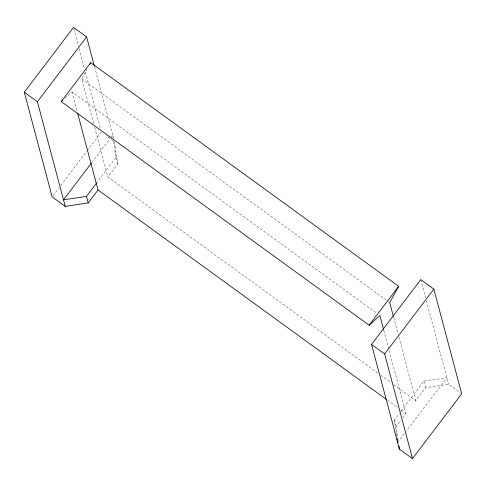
<?xml version="1.0" encoding="UTF-8"?>
<svg xmlns="http://www.w3.org/2000/svg" width="486" height="486" viewBox="0 0 486 486"><rect width="100%" height="100%" fill="white"/><g stroke="black" fill="none" stroke-linecap="round" stroke-linejoin="round"><path stroke-width="0.36" stroke-dasharray="2.43 1.82" d="M93.658 123.59L81.77 78.902L87.152 69.164M53.053 195.664L58.976 187.857M60.799 185.458L86.769 151.249M87.225 150.654L101.349 132.046M91.757 162.634L109.976 138.625M110.431 138.024L112.709 135.023L113.366 139.525M96.295 183.429L115.972 157.507L113.475 140.272M377.78 373.048L107.874 177.007L117.715 164.043L114.453 141.566L106.112 135.509M396.345 433.548L394.389 420.056L399.31 413.58M401.096 411.223L423.913 381.17L446.859 377.725L406.308 431.137M398.089 440.085L396.126 426.599L401.047 420.117M402.839 417.76L405.968 413.635L388.636 348.492M393.727 384.633L415.809 400.671L425.651 387.713L448.596 384.268L460.509 392.919M397.651 442.539L404.486 433.536M64.966 98.166L71.928 91.866L376.802 313.306M81.77 78.902L387.864 301.235M388.478 301.678L389.705 302.571M380.848 375.277L391.273 382.853M387.567 400.27L397.998 407.845M401.065 410.075L405.968 413.635M420.755 279.62L425.621 297.924M426.404 300.852L448.596 384.268M423.913 381.17L425.651 387.713M393.605 317.218L398.089 334.064M398.866 336.998L415.809 400.671M383.764 330.182L388.442 347.763M394.389 420.056L396.126 426.599M94.594 66.94L113.487 137.933M115.972 157.507L117.715 164.043M73.896 28.868L78.374 45.696M79.151 48.624L84.406 68.386M85.384 72.043L100.572 129.124M94.636 127.253L107.874 177.007M71.928 91.866L77.189 111.646M396.455 434.296L396.783 436.543"/><path stroke-width="0.73" d="M89.667 64.62L90.742 62.67L398.678 286.339L389.705 302.571L393.411 316.489M77.584 113.11L98.032 189.971L88.191 202.935L65.246 206.38L52.142 196.86L24.3 92.219L73.501 27.404L86.605 36.924L94.399 66.205M65.246 206.38L37.404 101.732L86.605 36.924M383.569 329.447L379.864 315.529L369.153 325.225L61.218 101.562L90.742 62.67M91.301 163.229L63.508 199.837L86.453 196.393L96.295 183.429M369.153 325.225L398.678 286.339M371.547 344.434L420.755 279.62L433.858 289.14L461.7 393.782L412.499 458.596L399.395 449.076L371.547 344.434L384.651 353.954L412.499 458.596M384.651 353.954L433.858 289.14M61.218 101.562L62.828 100.104M24.3 92.219L37.404 101.732M98.032 189.971L386.34 399.377M86.453 196.393L88.191 202.935M398.957 446.081L399.395 449.076M397.111 438.791L397.651 442.539"/></g></svg>
